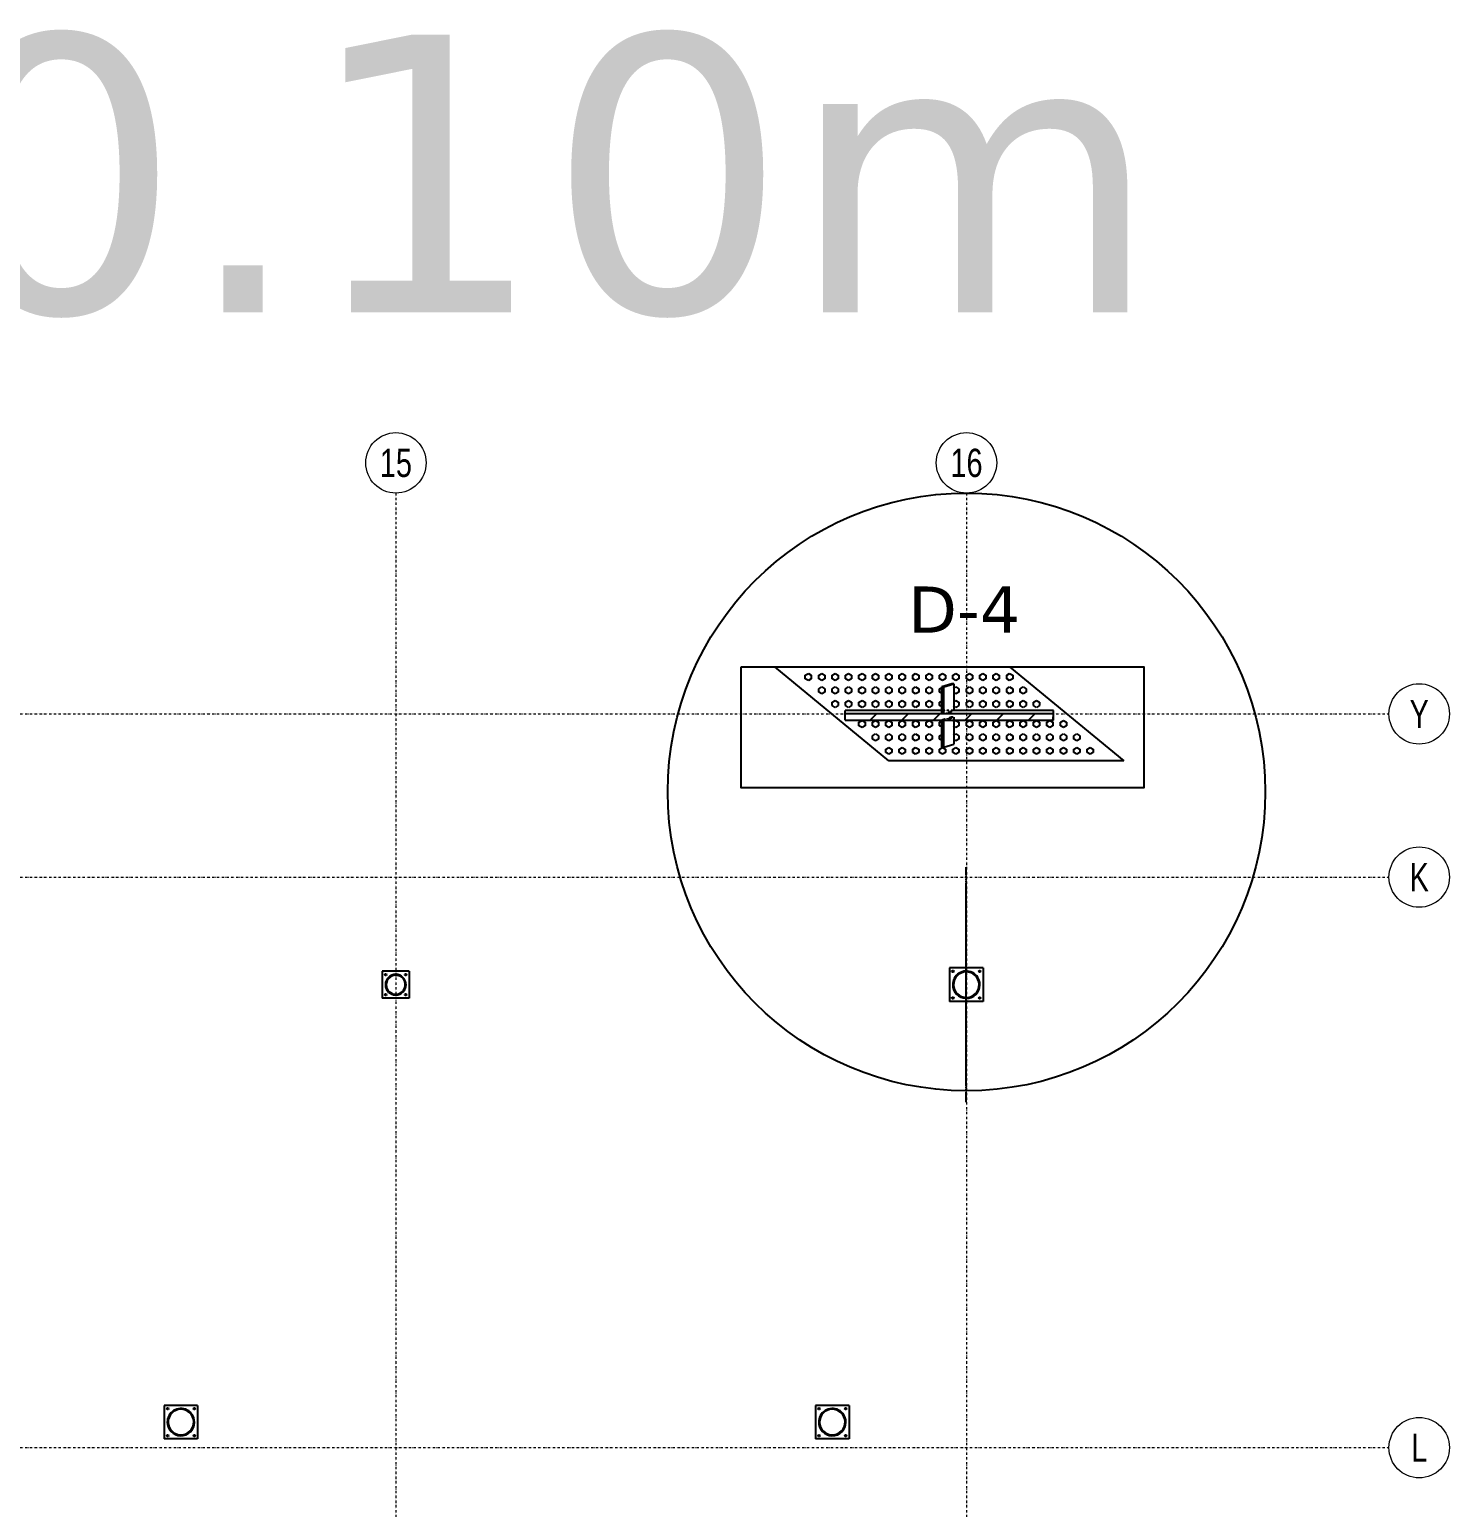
# Model space of a CAD drawing. Header units: millimetres. Extents: x 1541 to 289025, y -12015 to 47026.
# Drawn here: x 136702 to 138235, y -10374 to -8778 of the extents above; entities that cross this region are included whole.
import ezdxf
from ezdxf.enums import TextEntityAlignment as Align

# ---------------------------------------------------------------- set-up
doc = ezdxf.new("R2010")
doc.units = ezdxf.units.MM
doc.header["$LTSCALE"] = 0.1
for name, pattern in [('DASHDOTX2', [50.8, 25.4, -12.7, 0, -12.7]), ('DXK_LINE_DOT2', [3.9198, 1.9599, -1.9599]), ('DXK_LINE_DOT3', [5.9187, 2.979, -0.9799, 0.9799, -0.9799]), ('Grid Line', [3.33375, 1.905, -0.47625, 0.47625, -0.47625])]:
    doc.linetypes.add(name, pattern=pattern)
doc.layers.get('0').update_dxf_attribs({"color": 255})
doc.layers.add('E_EJES', color=8, linetype='Continuous', lineweight=9)
doc.layers.add('E_EJES-1', color=8, linetype='Grid Line', lineweight=9)
doc.layers.add('ROTÚLOS', color=6, linetype='Continuous')
doc.layers.add('TEXTO GENRAL', color=3, linetype='Continuous')
doc.styles.add('Swis721 LtCn BT_1', font='swisscl.ttf', dxfattribs={"height": 0.42})
doc.styles.add('TEXTO GENERAL', font='verdana.ttf', dxfattribs={"height": 0.9})

# ---------------------------------------------------------------- blocks, each defined once
blk = doc.blocks.new('Grid - CNI_NOMBRE EJES-372759-_26_00m_LOC COLUMNAS Y MUROS PISO 7')
at = {"layer": 'E_EJES'}
blk.add_circle((0, 0), 0.003, dxfattribs=at)

msp = doc.modelspace()

# ---------------------------------------------------------------- hatches: boundary and pattern name
at = {"linetype": 'Continuous'}
h = msp.add_hatch(dxfattribs=at)
h.set_pattern_fill('', scale=7.611392, style=0, pattern_type=0)
h.set_pattern_definition([(45, (137582.435, -9516.221), (-17.088, 17.088), [])])
h.paths.add_polyline_path([(137807.2, -9516.2), (137582.4, -9516.2), (137582.4, -9523.5), (137806.7, -9523.5), (137807.2, -9518.3)])
h = msp.add_hatch(color=96, dxfattribs=at)
h.paths.add_polyline_path([(137108, -9809.1), (137107.8, -9806.9), (137107.2, -9804.8), (137106.2, -9802.9), (137104.8, -9801.3), (137103.1, -9799.9), (137101.2, -9798.9), (137099.1, -9798.2), (137097, -9798), (137094.8, -9798.2), (137092.8, -9798.9), (137090.8, -9799.9), (137089.2, -9801.3), (137087.8, -9802.9), (137086.8, -9804.8), (137086.1, -9806.9), (137085.9, -9809.1), (137086.1, -9811.2), (137086.8, -9813.3), (137087.8, -9815.2), (137089.2, -9816.9), (137090.8, -9818.3), (137092.8, -9819.3), (137094.8, -9819.9), (137097, -9820.1), (137099.1, -9819.9), (137101.2, -9819.3), (137103.1, -9818.3), (137104.8, -9816.9), (137106.2, -9815.2), (137107.2, -9813.3), (137107.8, -9811.2)])
h.paths.add_polyline_path([(137106.5, -9813), (137105.6, -9814.8), (137104.3, -9816.4), (137102.7, -9817.7), (137100.9, -9818.6), (137099, -9819.2), (137097, -9819.4), (137095, -9819.2), (137093, -9818.6), (137091.3, -9817.7), (137089.7, -9816.4), (137088.4, -9814.8), (137087.4, -9813), (137086.9, -9811.1), (137086.7, -9809.1), (137086.9, -9807.1), (137087.4, -9805.1), (137088.4, -9803.3), (137089.7, -9801.8), (137091.3, -9800.5), (137093, -9799.5), (137095, -9798.9), (137097, -9798.7), (137099, -9798.9), (137100.9, -9799.5), (137102.7, -9800.5), (137104.3, -9801.8), (137105.6, -9803.3), (137106.5, -9805.1), (137107.1, -9807.1), (137107.3, -9809.1), (137107.1, -9811.1)])
h = msp.add_hatch(color=96, dxfattribs=at)
h.paths.add_polyline_path([(137727.9, -9809.1), (137727.6, -9806.5), (137727, -9804), (137725.9, -9801.7), (137724.4, -9799.6), (137722.6, -9797.8), (137720.5, -9796.3), (137718.2, -9795.2), (137715.7, -9794.6), (137713.2, -9794.3), (137710.6, -9794.6), (137708.1, -9795.2), (137705.8, -9796.3), (137703.7, -9797.8), (137701.9, -9799.6), (137700.4, -9801.7), (137699.3, -9804), (137698.7, -9806.5), (137698.4, -9809.1), (137698.7, -9811.6), (137699.3, -9814.1), (137700.4, -9816.4), (137701.9, -9818.5), (137703.7, -9820.3), (137705.8, -9821.8), (137708.1, -9822.9), (137710.6, -9823.5), (137713.2, -9823.8), (137715.7, -9823.5), (137718.2, -9822.9), (137720.5, -9821.8), (137722.6, -9820.3), (137724.4, -9818.5), (137725.9, -9816.4), (137727, -9814.1), (137727.6, -9811.6)])
h.paths.add_polyline_path([(137726.2, -9813.8), (137725.1, -9816), (137723.8, -9818), (137722.1, -9819.7), (137720.1, -9821), (137717.9, -9822.1), (137715.6, -9822.7), (137713.2, -9822.9), (137710.7, -9822.7), (137708.4, -9822.1), (137706.2, -9821), (137704.3, -9819.7), (137702.5, -9818), (137701.2, -9816), (137700.1, -9813.8), (137699.5, -9811.5), (137699.3, -9809.1), (137699.5, -9806.7), (137700.1, -9804.3), (137701.2, -9802.1), (137702.5, -9800.2), (137704.3, -9798.5), (137706.2, -9797.1), (137708.4, -9796), (137710.7, -9795.4), (137713.2, -9795.2), (137715.6, -9795.4), (137717.9, -9796), (137720.1, -9797.1), (137722.1, -9798.5), (137723.8, -9800.2), (137725.1, -9802.1), (137726.2, -9804.3), (137726.8, -9806.7), (137727, -9809.1), (137726.8, -9811.5)])
h = msp.add_hatch(dxfattribs=at)
h.set_pattern_fill('', scale=7.611392, style=0, pattern_type=0)
h.set_pattern_definition([(45, (136879.513, -10278.892), (-17.088, 17.088), [])])
h.paths.add_polyline_path([(136879.7, -10281.4), (136879.5, -10278.9), (136878.8, -10276.4), (136877.8, -10274.1), (136876.3, -10272), (136874.5, -10270.2), (136872.4, -10268.7), (136870.1, -10267.6), (136867.6, -10267), (136865, -10266.7), (136862.5, -10267), (136860, -10267.6), (136857.7, -10268.7), (136855.6, -10270.2), (136853.7, -10272), (136852.3, -10274.1), (136851.2, -10276.4), (136850.5, -10278.9), (136850.3, -10281.4), (136850.5, -10284), (136851.2, -10286.5), (136852.3, -10288.8), (136853.7, -10290.9), (136855.6, -10292.7), (136857.7, -10294.2), (136860, -10295.3), (136862.5, -10295.9), (136865, -10296.2), (136867.6, -10295.9), (136870.1, -10295.3), (136872.4, -10294.2), (136874.5, -10292.7), (136876.3, -10290.9), (136877.8, -10288.8), (136878.8, -10286.5), (136879.5, -10284)])
h.paths.add_polyline_path([(136878, -10286.2), (136877, -10288.4), (136875.6, -10290.3), (136873.9, -10292.1), (136871.9, -10293.4), (136869.8, -10294.5), (136867.4, -10295.1), (136865, -10295.3), (136862.6, -10295.1), (136860.3, -10294.5), (136858.1, -10293.4), (136856.1, -10292.1), (136854.4, -10290.3), (136853, -10288.4), (136852, -10286.2), (136851.4, -10283.9), (136851.2, -10281.4), (136851.4, -10279), (136852, -10276.7), (136853, -10274.5), (136854.4, -10272.5), (136856.1, -10270.8), (136858.1, -10269.5), (136860.3, -10268.4), (136862.6, -10267.8), (136865, -10267.6), (136867.4, -10267.8), (136869.8, -10268.4), (136871.9, -10269.5), (136873.9, -10270.8), (136875.6, -10272.5), (136877, -10274.5), (136878, -10276.7), (136878.7, -10279), (136878.9, -10281.4), (136878.7, -10283.9)])
h = msp.add_hatch(dxfattribs=at)
h.set_pattern_fill('', scale=7.611392, style=0, pattern_type=0)
h.set_pattern_definition([(45, (137582.954, -10278.892), (-17.088, 17.088), [])])
h.paths.add_polyline_path([(137583.2, -10281.4), (137583, -10278.9), (137582.3, -10276.4), (137581.2, -10274.1), (137579.7, -10272), (137577.9, -10270.2), (137575.8, -10268.7), (137573.5, -10267.6), (137571, -10267), (137568.5, -10266.7), (137565.9, -10267), (137563.4, -10267.6), (137561.1, -10268.7), (137559, -10270.2), (137557.2, -10272), (137555.7, -10274.1), (137554.6, -10276.4), (137554, -10278.9), (137553.7, -10281.4), (137554, -10284), (137554.6, -10286.5), (137555.7, -10288.8), (137557.2, -10290.9), (137559, -10292.7), (137561.1, -10294.2), (137563.4, -10295.3), (137565.9, -10295.9), (137568.5, -10296.2), (137571, -10295.9), (137573.5, -10295.3), (137575.8, -10294.2), (137577.9, -10292.7), (137579.7, -10290.9), (137581.2, -10288.8), (137582.3, -10286.5), (137583, -10284)])
h.paths.add_polyline_path([(137581.5, -10286.2), (137580.5, -10288.4), (137579.1, -10290.3), (137577.4, -10292.1), (137575.4, -10293.4), (137573.2, -10294.5), (137570.9, -10295.1), (137568.5, -10295.3), (137566.1, -10295.1), (137563.7, -10294.5), (137561.5, -10293.4), (137559.6, -10292.1), (137557.9, -10290.3), (137556.5, -10288.4), (137555.5, -10286.2), (137554.8, -10283.9), (137554.6, -10281.4), (137554.8, -10279), (137555.5, -10276.7), (137556.5, -10274.5), (137557.9, -10272.5), (137559.6, -10270.8), (137561.5, -10269.5), (137563.7, -10268.4), (137566.1, -10267.8), (137568.5, -10267.6), (137570.9, -10267.8), (137573.2, -10268.4), (137575.4, -10269.5), (137577.4, -10270.8), (137579.1, -10272.5), (137580.5, -10274.5), (137581.5, -10276.7), (137582.1, -10279), (137582.3, -10281.4), (137582.1, -10283.9)])

# ---------------------------------------------------------------- linework, layer by layer
at = {"color": 2, "linetype": 'Continuous'}
for p, q in [((137629.6, -9567.5), (137506.3, -9466)), ((137506.3, -9466), (137760, -9466)), ((137760, -9466), (137883.3, -9567.5)), ((137697.5, -9484.1), (137686.6, -9487.3)), ((137686.6, -9516.4), (137686.6, -9487.3)), ((137686.6, -9487.3), (137689.1, -9487.3)), ((137689.1, -9487.3), (137699.8, -9484.1)), ((137689.1, -9516.4), (137689.1, -9487.3)), ((137699.8, -9484.1), (137697.5, -9484.1)), ((137699.8, -9484.1), (137699.8, -9513.1)), ((137582.4, -9516.2), (137582.4, -9513.1)), ((137686.6, -9513.1), (137582.4, -9513.1)), ((137582.4, -9523.5), (137582.4, -9516.2)), ((137582.4, -9516.2), (137807.2, -9516.2)), ((137582.4, -9523.5), (137806.7, -9523.5)), ((137686.6, -9516.4), (137689.1, -9516.4)), ((137686.6, -9523.5), (137689.1, -9523.4)), ((137686.6, -9552.6), (137686.6, -9523.5)), ((137689.1, -9552.5), (137689.1, -9523.4)), ((137807.2, -9513.1), (137699.8, -9513.1)), ((137699.8, -9523.5), (137699.8, -9549.3)), ((137806.7, -9523.5), (137807.2, -9518.3)), ((137806.7, -9523.5), (137807.2, -9523.5)), ((137807.2, -9516.2), (137807.2, -9513.1)), ((137807.2, -9518.3), (137807.2, -9516.2)), ((137807.2, -9523.5), (137807.2, -9518.3)), ((137686.6, -9552.6), (137689.1, -9552.5)), ((137689.1, -9552.5), (137699.8, -9549.3)), ((137883.3, -9567.5), (137629.6, -9567.5)), ((137111.5, -9794.6), (137082.5, -9794.6)), ((137082.5, -9794.6), (137082.5, -9823.6)), ((137111.5, -9794.6), (137111.5, -9823.6)), ((137731.3, -9790.9), (137695, -9790.9)), ((137695, -9790.9), (137695, -9827.2)), ((137731.3, -9790.9), (137731.3, -9827.2)), ((137111.5, -9823.6), (137082.5, -9823.6)), ((137731.3, -9827.2), (137695, -9827.2)), ((136883.1, -10263.3), (136846.9, -10263.3)), ((136846.9, -10263.3), (136846.9, -10299.6)), ((136883.1, -10263.3), (136883.1, -10299.6)), ((137586.6, -10263.3), (137550.3, -10263.3)), ((137550.3, -10263.3), (137550.3, -10299.6)), ((137586.6, -10263.3), (137586.6, -10299.6)), ((136883.1, -10299.6), (136846.9, -10299.6)), ((137586.6, -10299.6), (137550.3, -10299.6))]:
    msp.add_line(p, q, dxfattribs=at)
at = {"color": 7, "linetype": 'DXK_LINE_DOT2'}
for p, q in [((137506.3, -9466), (137760, -9466)), ((137699.8, -9513.1), (137686.6, -9513.1)), ((137697.5, -9520.2), (137686.6, -9523.5)), ((137689.1, -9516.4), (137699.8, -9513.2)), ((137689.1, -9523.4), (137699.8, -9520.2)), ((137699.8, -9520.2), (137697.5, -9520.2)), ((137699.8, -9513.1), (137699.8, -9513.2)), ((137699.8, -9520.2), (137699.8, -9523.5))]:
    msp.add_line(p, q, dxfattribs=at)
at = {"color": 7, "linetype": 'Continuous'}
for p, q in [((137539.3, -9475), (137542.6, -9473.1)), ((137539.3, -9478.7), (137539.3, -9475)), ((137542.6, -9480.6), (137539.3, -9478.7)), ((137542.6, -9473.1), (137545.8, -9475)), ((137545.8, -9478.7), (137542.6, -9480.6)), ((137545.8, -9475), (137545.8, -9478.7)), ((137553.8, -9475), (137557.1, -9473.1)), ((137553.8, -9478.7), (137553.8, -9475)), ((137557.1, -9480.6), (137553.8, -9478.7)), ((137557.1, -9473.1), (137560.3, -9475)), ((137560.3, -9478.7), (137557.1, -9480.6)), ((137560.3, -9475), (137560.3, -9478.7)), ((137568.3, -9475), (137571.6, -9473.1)), ((137568.3, -9478.7), (137568.3, -9475)), ((137571.6, -9480.6), (137568.3, -9478.7)), ((137571.6, -9473.1), (137574.8, -9475)), ((137574.8, -9478.7), (137571.6, -9480.6)), ((137574.8, -9475), (137574.8, -9478.7)), ((137582.8, -9475), (137586.1, -9473.1)), ((137582.8, -9478.7), (137582.8, -9475)), ((137586.1, -9480.6), (137582.8, -9478.7)), ((137586.1, -9473.1), (137589.3, -9475)), ((137589.3, -9478.7), (137586.1, -9480.6)), ((137589.3, -9475), (137589.3, -9478.7)), ((137597.3, -9475), (137600.6, -9473.1)), ((137597.3, -9478.7), (137597.3, -9475)), ((137600.6, -9480.6), (137597.3, -9478.7)), ((137600.6, -9473.1), (137603.8, -9475)), ((137603.8, -9478.7), (137600.6, -9480.6)), ((137603.8, -9475), (137603.8, -9478.7)), ((137611.8, -9475), (137615.1, -9473.1)), ((137611.8, -9478.7), (137611.8, -9475)), ((137615.1, -9480.6), (137611.8, -9478.7)), ((137615.1, -9473.1), (137618.3, -9475)), ((137618.3, -9478.7), (137615.1, -9480.6)), ((137618.3, -9475), (137618.3, -9478.7)), ((137626.3, -9475), (137629.6, -9473.1)), ((137626.3, -9478.7), (137626.3, -9475)), ((137629.6, -9480.6), (137626.3, -9478.7)), ((137629.6, -9473.1), (137632.8, -9475)), ((137632.8, -9478.7), (137629.6, -9480.6)), ((137632.8, -9475), (137632.8, -9478.7)), ((137640.8, -9475), (137644.1, -9473.1)), ((137640.8, -9478.7), (137640.8, -9475)), ((137644.1, -9480.6), (137640.8, -9478.7)), ((137644.1, -9473.1), (137647.3, -9475)), ((137647.3, -9478.7), (137644.1, -9480.6)), ((137647.3, -9475), (137647.3, -9478.7)), ((137655.3, -9475), (137658.5, -9473.1)), ((137655.3, -9478.7), (137655.3, -9475)), ((137658.5, -9480.6), (137655.3, -9478.7)), ((137658.5, -9473.1), (137661.8, -9475)), ((137661.8, -9478.7), (137658.5, -9480.6)), ((137661.8, -9475), (137661.8, -9478.7)), ((137669.8, -9475), (137673, -9473.1)), ((137669.8, -9478.7), (137669.8, -9475)), ((137673, -9480.6), (137669.8, -9478.7)), ((137673, -9473.1), (137676.3, -9475)), ((137676.3, -9478.7), (137673, -9480.6)), ((137676.3, -9475), (137676.3, -9478.7)), ((137684.3, -9475), (137687.5, -9473.1)), ((137684.3, -9478.7), (137684.3, -9475)), ((137687.5, -9480.6), (137684.3, -9478.7)), ((137687.5, -9473.1), (137690.8, -9475)), ((137690.8, -9478.7), (137687.5, -9480.6)), ((137690.8, -9475), (137690.8, -9478.7)), ((137698.8, -9475), (137702, -9473.1)), ((137698.8, -9478.7), (137698.8, -9475)), ((137702, -9480.6), (137698.8, -9478.7)), ((137702, -9473.1), (137705.3, -9475)), ((137705.3, -9478.7), (137702, -9480.6)), ((137705.3, -9475), (137705.3, -9478.7)), ((137713.3, -9475), (137716.5, -9473.1)), ((137713.3, -9478.7), (137713.3, -9475)), ((137716.5, -9480.6), (137713.3, -9478.7)), ((137716.5, -9473.1), (137719.8, -9475)), ((137719.8, -9478.7), (137716.5, -9480.6)), ((137719.8, -9475), (137719.8, -9478.7)), ((137727.8, -9475), (137731, -9473.1)), ((137727.8, -9478.7), (137727.8, -9475)), ((137731, -9480.6), (137727.8, -9478.7)), ((137731, -9473.1), (137734.3, -9475)), ((137734.3, -9478.7), (137731, -9480.6)), ((137734.3, -9475), (137734.3, -9478.7)), ((137742.3, -9475), (137745.5, -9473.1)), ((137742.3, -9478.7), (137742.3, -9475)), ((137745.5, -9480.6), (137742.3, -9478.7)), ((137745.5, -9473.1), (137748.8, -9475)), ((137748.8, -9478.7), (137745.5, -9480.6)), ((137748.8, -9475), (137748.8, -9478.7)), ((137756.8, -9475), (137760, -9473.1)), ((137756.8, -9478.7), (137756.8, -9475)), ((137760, -9480.6), (137756.8, -9478.7)), ((137760, -9473.1), (137763.3, -9475)), ((137763.3, -9478.7), (137760, -9480.6)), ((137763.3, -9475), (137763.3, -9478.7)), ((137553.8, -9489.5), (137557.1, -9487.6)), ((137553.8, -9493.2), (137553.8, -9489.5)), ((137557.1, -9495.1), (137553.8, -9493.2)), ((137557.1, -9487.6), (137560.3, -9489.5)), ((137560.3, -9493.2), (137557.1, -9495.1)), ((137560.3, -9489.5), (137560.3, -9493.2)), ((137568.3, -9489.5), (137571.6, -9487.6)), ((137568.3, -9493.2), (137568.3, -9489.5)), ((137571.6, -9495.1), (137568.3, -9493.2)), ((137571.6, -9487.6), (137574.8, -9489.5)), ((137574.8, -9493.2), (137571.6, -9495.1)), ((137574.8, -9489.5), (137574.8, -9493.2)), ((137582.8, -9489.5), (137586.1, -9487.6)), ((137582.8, -9493.2), (137582.8, -9489.5)), ((137586.1, -9495.1), (137582.8, -9493.2)), ((137586.1, -9487.6), (137589.3, -9489.5)), ((137589.3, -9493.2), (137586.1, -9495.1)), ((137589.3, -9489.5), (137589.3, -9493.2)), ((137597.3, -9489.5), (137600.6, -9487.6)), ((137597.3, -9493.2), (137597.3, -9489.5)), ((137600.6, -9495.1), (137597.3, -9493.2)), ((137600.6, -9487.6), (137603.8, -9489.5)), ((137603.8, -9493.2), (137600.6, -9495.1)), ((137603.8, -9489.5), (137603.8, -9493.2)), ((137611.8, -9489.5), (137615.1, -9487.6)), ((137611.8, -9493.2), (137611.8, -9489.5)), ((137615.1, -9495.1), (137611.8, -9493.2)), ((137615.1, -9487.6), (137618.3, -9489.5)), ((137618.3, -9493.2), (137615.1, -9495.1)), ((137618.3, -9489.5), (137618.3, -9493.2)), ((137626.3, -9489.5), (137629.6, -9487.6)), ((137626.3, -9493.2), (137626.3, -9489.5)), ((137629.6, -9495.1), (137626.3, -9493.2)), ((137629.6, -9487.6), (137632.8, -9489.5)), ((137632.8, -9493.2), (137629.6, -9495.1)), ((137632.8, -9489.5), (137632.8, -9493.2)), ((137640.8, -9489.5), (137644.1, -9487.6)), ((137640.8, -9493.2), (137640.8, -9489.5)), ((137644.1, -9495.1), (137640.8, -9493.2)), ((137644.1, -9487.6), (137647.3, -9489.5)), ((137647.3, -9493.2), (137644.1, -9495.1)), ((137647.3, -9489.5), (137647.3, -9493.2)), ((137655.3, -9489.5), (137658.5, -9487.6)), ((137655.3, -9493.2), (137655.3, -9489.5)), ((137658.5, -9495.1), (137655.3, -9493.2)), ((137658.5, -9487.6), (137661.8, -9489.5)), ((137661.8, -9493.2), (137658.5, -9495.1)), ((137661.8, -9489.5), (137661.8, -9493.2)), ((137669.8, -9489.5), (137673, -9487.6)), ((137669.8, -9493.2), (137669.8, -9489.5)), ((137673, -9495.1), (137669.8, -9493.2)), ((137673, -9487.6), (137676.3, -9489.5)), ((137676.3, -9493.2), (137673, -9495.1)), ((137676.3, -9489.5), (137676.3, -9493.2)), ((137684.3, -9489.5), (137686.6, -9488.1)), ((137684.3, -9493.2), (137684.3, -9489.5)), ((137686.6, -9494.6), (137684.3, -9493.2)), ((137699.2, -9489.2), (137702, -9487.6)), ((137702, -9495.1), (137699.2, -9493.5)), ((137702, -9487.6), (137705.3, -9489.5)), ((137705.3, -9493.2), (137702, -9495.1)), ((137705.3, -9489.5), (137705.3, -9493.2)), ((137713.3, -9489.5), (137716.5, -9487.6)), ((137713.3, -9493.2), (137713.3, -9489.5)), ((137716.5, -9495.1), (137713.3, -9493.2)), ((137716.5, -9487.6), (137719.8, -9489.5)), ((137719.8, -9493.2), (137716.5, -9495.1)), ((137719.8, -9489.5), (137719.8, -9493.2)), ((137727.8, -9489.5), (137731, -9487.6)), ((137727.8, -9493.2), (137727.8, -9489.5)), ((137731, -9495.1), (137727.8, -9493.2)), ((137731, -9487.6), (137734.3, -9489.5)), ((137734.3, -9493.2), (137731, -9495.1)), ((137734.3, -9489.5), (137734.3, -9493.2)), ((137742.3, -9489.5), (137745.5, -9487.6)), ((137742.3, -9493.2), (137742.3, -9489.5)), ((137745.5, -9495.1), (137742.3, -9493.2)), ((137745.5, -9487.6), (137748.8, -9489.5)), ((137748.8, -9493.2), (137745.5, -9495.1)), ((137748.8, -9489.5), (137748.8, -9493.2)), ((137756.8, -9489.5), (137760, -9487.6)), ((137756.8, -9493.2), (137756.8, -9489.5)), ((137760, -9495.1), (137756.8, -9493.2)), ((137760, -9487.6), (137763.3, -9489.5)), ((137763.3, -9493.2), (137760, -9495.1)), ((137763.3, -9489.5), (137763.3, -9493.2)), ((137771.3, -9489.5), (137774.5, -9487.6)), ((137771.3, -9493.2), (137771.3, -9489.5)), ((137774.5, -9495.1), (137771.3, -9493.2)), ((137774.5, -9487.6), (137777.8, -9489.5)), ((137777.8, -9493.2), (137774.5, -9495.1)), ((137777.8, -9489.5), (137777.8, -9493.2)), ((137568.3, -9504), (137571.6, -9502.1)), ((137568.3, -9507.7), (137568.3, -9504)), ((137571.6, -9509.6), (137568.3, -9507.7)), ((137571.6, -9502.1), (137574.8, -9504)), ((137574.8, -9507.7), (137571.6, -9509.6)), ((137574.8, -9504), (137574.8, -9507.7)), ((137582.8, -9504), (137586.1, -9502.1)), ((137582.8, -9507.7), (137582.8, -9504)), ((137586.1, -9509.6), (137582.8, -9507.7)), ((137586.1, -9502.1), (137589.3, -9504)), ((137589.3, -9507.7), (137586.1, -9509.6)), ((137589.3, -9504), (137589.3, -9507.7)), ((137597.3, -9504), (137600.6, -9502.1)), ((137597.3, -9507.7), (137597.3, -9504)), ((137600.6, -9509.6), (137597.3, -9507.7)), ((137600.6, -9502.1), (137603.8, -9504)), ((137603.8, -9507.7), (137600.6, -9509.6)), ((137603.8, -9504), (137603.8, -9507.7)), ((137611.8, -9504), (137615.1, -9502.1)), ((137611.8, -9507.7), (137611.8, -9504)), ((137615.1, -9509.6), (137611.8, -9507.7)), ((137615.1, -9502.1), (137618.3, -9504)), ((137618.3, -9507.7), (137615.1, -9509.6)), ((137618.3, -9504), (137618.3, -9507.7)), ((137626.3, -9504), (137629.6, -9502.1)), ((137626.3, -9507.7), (137626.3, -9504)), ((137629.6, -9509.6), (137626.3, -9507.7)), ((137629.6, -9502.1), (137632.8, -9504)), ((137632.8, -9507.7), (137629.6, -9509.6)), ((137632.8, -9504), (137632.8, -9507.7)), ((137640.8, -9504), (137644.1, -9502.1)), ((137640.8, -9507.7), (137640.8, -9504)), ((137644.1, -9509.6), (137640.8, -9507.7)), ((137644.1, -9502.1), (137647.3, -9504)), ((137647.3, -9507.7), (137644.1, -9509.6)), ((137647.3, -9504), (137647.3, -9507.7)), ((137655.3, -9504), (137658.5, -9502.1)), ((137655.3, -9507.7), (137655.3, -9504)), ((137658.5, -9509.6), (137655.3, -9507.7)), ((137658.5, -9502.1), (137661.8, -9504)), ((137661.8, -9507.7), (137658.5, -9509.6)), ((137661.8, -9504), (137661.8, -9507.7)), ((137669.8, -9504), (137673, -9502.1)), ((137669.8, -9507.7), (137669.8, -9504)), ((137673, -9509.6), (137669.8, -9507.7)), ((137673, -9502.1), (137676.3, -9504)), ((137676.3, -9507.7), (137673, -9509.6)), ((137676.3, -9504), (137676.3, -9507.7)), ((137684.3, -9504), (137686.6, -9502.6)), ((137684.3, -9507.7), (137684.3, -9504)), ((137686.6, -9509.1), (137684.3, -9507.7)), ((137699.2, -9503.7), (137702, -9502.1)), ((137702, -9509.6), (137699.2, -9508)), ((137702, -9502.1), (137705.3, -9504)), ((137705.3, -9507.7), (137702, -9509.6)), ((137705.3, -9504), (137705.3, -9507.7)), ((137713.3, -9504), (137716.5, -9502.1)), ((137713.3, -9507.7), (137713.3, -9504)), ((137716.5, -9509.6), (137713.3, -9507.7)), ((137716.5, -9502.1), (137719.8, -9504)), ((137719.8, -9507.7), (137716.5, -9509.6)), ((137719.8, -9504), (137719.8, -9507.7)), ((137727.8, -9504), (137731, -9502.1)), ((137727.8, -9507.7), (137727.8, -9504)), ((137731, -9509.6), (137727.8, -9507.7)), ((137731, -9502.1), (137734.3, -9504)), ((137734.3, -9507.7), (137731, -9509.6)), ((137734.3, -9504), (137734.3, -9507.7)), ((137742.3, -9504), (137745.5, -9502.1)), ((137742.3, -9507.7), (137742.3, -9504)), ((137745.5, -9509.6), (137742.3, -9507.7)), ((137745.5, -9502.1), (137748.8, -9504)), ((137748.8, -9507.7), (137745.5, -9509.6)), ((137748.8, -9504), (137748.8, -9507.7)), ((137756.8, -9504), (137760, -9502.1)), ((137756.8, -9507.7), (137756.8, -9504)), ((137760, -9509.6), (137756.8, -9507.7)), ((137760, -9502.1), (137763.3, -9504)), ((137763.3, -9507.7), (137760, -9509.6)), ((137763.3, -9504), (137763.3, -9507.7)), ((137771.3, -9504), (137774.5, -9502.1)), ((137771.3, -9507.7), (137771.3, -9504)), ((137774.5, -9509.6), (137771.3, -9507.7)), ((137774.5, -9502.1), (137777.8, -9504)), ((137777.8, -9507.7), (137774.5, -9509.6)), ((137777.8, -9504), (137777.8, -9507.7)), ((137785.8, -9504), (137789, -9502.1)), ((137785.8, -9507.7), (137785.8, -9504)), ((137789, -9509.6), (137785.8, -9507.7)), ((137789, -9502.1), (137792.3, -9504)), ((137792.3, -9507.7), (137789, -9509.6)), ((137792.3, -9504), (137792.3, -9507.7)), ((137597.3, -9525.7), (137600.6, -9523.8)), ((137597.3, -9529.5), (137597.3, -9525.7)), ((137600.6, -9523.8), (137603.8, -9525.7)), ((137603.8, -9525.7), (137603.8, -9529.5)), ((137611.8, -9525.7), (137615.1, -9523.8)), ((137611.8, -9529.5), (137611.8, -9525.7)), ((137615.1, -9523.8), (137618.3, -9525.7)), ((137618.3, -9525.7), (137618.3, -9529.5)), ((137626.3, -9525.7), (137629.6, -9523.8)), ((137626.3, -9529.5), (137626.3, -9525.7)), ((137629.6, -9523.8), (137632.8, -9525.7)), ((137632.8, -9525.7), (137632.8, -9529.5)), ((137640.8, -9525.7), (137644.1, -9523.8)), ((137640.8, -9529.5), (137640.8, -9525.7)), ((137644.1, -9523.8), (137647.3, -9525.7)), ((137647.3, -9525.7), (137647.3, -9529.5)), ((137655.3, -9525.7), (137658.5, -9523.8)), ((137655.3, -9529.5), (137655.3, -9525.7)), ((137658.5, -9523.8), (137661.8, -9525.7)), ((137661.8, -9525.7), (137661.8, -9529.5)), ((137669.8, -9525.7), (137673, -9523.8)), ((137669.8, -9529.5), (137669.8, -9525.7)), ((137673, -9523.8), (137676.3, -9525.7)), ((137676.3, -9525.7), (137676.3, -9529.5)), ((137684.3, -9525.7), (137686.6, -9524.3)), ((137684.3, -9529.5), (137684.3, -9525.7)), ((137699.2, -9525.5), (137702, -9523.8)), ((137702, -9523.8), (137705.3, -9525.7)), ((137705.3, -9525.7), (137705.3, -9529.5)), ((137713.3, -9525.7), (137716.5, -9523.8)), ((137713.3, -9529.5), (137713.3, -9525.7)), ((137716.5, -9523.8), (137719.8, -9525.7)), ((137719.8, -9525.7), (137719.8, -9529.5)), ((137727.8, -9525.7), (137731, -9523.8)), ((137727.8, -9529.5), (137727.8, -9525.7)), ((137731, -9523.8), (137734.3, -9525.7)), ((137734.3, -9525.7), (137734.3, -9529.5)), ((137742.3, -9525.7), (137745.5, -9523.8)), ((137742.3, -9529.5), (137742.3, -9525.7)), ((137745.5, -9523.8), (137748.8, -9525.7)), ((137748.8, -9525.7), (137748.8, -9529.5)), ((137756.8, -9525.7), (137760, -9523.8)), ((137756.8, -9529.5), (137756.8, -9525.7)), ((137760, -9523.8), (137763.3, -9525.7)), ((137763.3, -9525.7), (137763.3, -9529.5)), ((137771.3, -9525.7), (137774.5, -9523.8)), ((137771.3, -9529.5), (137771.3, -9525.7)), ((137774.5, -9523.8), (137777.8, -9525.7)), ((137777.8, -9525.7), (137777.8, -9529.5)), ((137785.8, -9525.7), (137789, -9523.8)), ((137785.8, -9529.5), (137785.8, -9525.7)), ((137789, -9523.8), (137792.3, -9525.7)), ((137792.3, -9525.7), (137792.3, -9529.5)), ((137800.3, -9525.7), (137803.5, -9523.8)), ((137800.3, -9529.5), (137800.3, -9525.7)), ((137803.5, -9523.8), (137806.8, -9525.7)), ((137806.8, -9525.7), (137806.8, -9529.5)), ((137814.8, -9525.7), (137818, -9523.8)), ((137814.8, -9529.5), (137814.8, -9525.7)), ((137818, -9523.8), (137821.3, -9525.7)), ((137821.3, -9525.7), (137821.3, -9529.5)), ((137600.6, -9531.4), (137597.3, -9529.5)), ((137603.8, -9529.5), (137600.6, -9531.4)), ((137615.1, -9531.4), (137611.8, -9529.5)), ((137611.8, -9540.2), (137615.1, -9538.3)), ((137611.8, -9544), (137611.8, -9540.2)), ((137618.3, -9529.5), (137615.1, -9531.4)), ((137615.1, -9538.3), (137618.3, -9540.2)), ((137618.3, -9540.2), (137618.3, -9544)), ((137629.6, -9531.4), (137626.3, -9529.5)), ((137626.3, -9540.2), (137629.6, -9538.3)), ((137626.3, -9544), (137626.3, -9540.2)), ((137632.8, -9529.5), (137629.6, -9531.4)), ((137629.6, -9538.3), (137632.8, -9540.2)), ((137632.8, -9540.2), (137632.8, -9544)), ((137644.1, -9531.4), (137640.8, -9529.5)), ((137640.8, -9540.2), (137644.1, -9538.3)), ((137640.8, -9544), (137640.8, -9540.2)), ((137647.3, -9529.5), (137644.1, -9531.4)), ((137644.1, -9538.3), (137647.3, -9540.2)), ((137647.3, -9540.2), (137647.3, -9544)), ((137658.5, -9531.4), (137655.3, -9529.5)), ((137655.3, -9540.2), (137658.5, -9538.3)), ((137655.3, -9544), (137655.3, -9540.2)), ((137661.8, -9529.5), (137658.5, -9531.4)), ((137658.5, -9538.3), (137661.8, -9540.2)), ((137661.8, -9540.2), (137661.8, -9544)), ((137673, -9531.4), (137669.8, -9529.5)), ((137669.8, -9540.2), (137673, -9538.3)), ((137669.8, -9544), (137669.8, -9540.2)), ((137676.3, -9529.5), (137673, -9531.4)), ((137673, -9538.3), (137676.3, -9540.2)), ((137676.3, -9540.2), (137676.3, -9544)), ((137686.6, -9530.8), (137684.3, -9529.5)), ((137684.3, -9540.2), (137686.6, -9538.8)), ((137684.3, -9544), (137684.3, -9540.2)), ((137702, -9531.4), (137699.2, -9529.7)), ((137699.2, -9540), (137702, -9538.3)), ((137705.3, -9529.5), (137702, -9531.4)), ((137702, -9538.3), (137705.3, -9540.2)), ((137705.3, -9540.2), (137705.3, -9544)), ((137716.5, -9531.4), (137713.3, -9529.5)), ((137713.3, -9540.2), (137716.5, -9538.3)), ((137713.3, -9544), (137713.3, -9540.2)), ((137719.8, -9529.5), (137716.5, -9531.4)), ((137716.5, -9538.3), (137719.8, -9540.2)), ((137719.8, -9540.2), (137719.8, -9544)), ((137731, -9531.4), (137727.8, -9529.5)), ((137727.8, -9540.2), (137731, -9538.3)), ((137727.8, -9544), (137727.8, -9540.2)), ((137734.3, -9529.5), (137731, -9531.4)), ((137731, -9538.3), (137734.3, -9540.2)), ((137734.3, -9540.2), (137734.3, -9544)), ((137745.5, -9531.4), (137742.3, -9529.5)), ((137742.3, -9540.2), (137745.5, -9538.3)), ((137742.3, -9544), (137742.3, -9540.2)), ((137748.8, -9529.5), (137745.5, -9531.4)), ((137745.5, -9538.3), (137748.8, -9540.2)), ((137748.8, -9540.2), (137748.8, -9544)), ((137760, -9531.4), (137756.8, -9529.5)), ((137756.8, -9540.2), (137760, -9538.3)), ((137756.8, -9544), (137756.8, -9540.2)), ((137763.3, -9529.5), (137760, -9531.4)), ((137760, -9538.3), (137763.3, -9540.2)), ((137763.3, -9540.2), (137763.3, -9544)), ((137774.5, -9531.4), (137771.3, -9529.5)), ((137771.3, -9540.2), (137774.5, -9538.3)), ((137771.3, -9544), (137771.3, -9540.2)), ((137777.8, -9529.5), (137774.5, -9531.4)), ((137774.5, -9538.3), (137777.8, -9540.2)), ((137777.8, -9540.2), (137777.8, -9544)), ((137789, -9531.4), (137785.8, -9529.5)), ((137785.8, -9540.2), (137789, -9538.3)), ((137785.8, -9544), (137785.8, -9540.2)), ((137792.3, -9529.5), (137789, -9531.4)), ((137789, -9538.3), (137792.3, -9540.2)), ((137792.3, -9540.2), (137792.3, -9544)), ((137803.5, -9531.4), (137800.3, -9529.5)), ((137800.3, -9540.2), (137803.5, -9538.3)), ((137800.3, -9544), (137800.3, -9540.2)), ((137806.8, -9529.5), (137803.5, -9531.4)), ((137803.5, -9538.3), (137806.8, -9540.2)), ((137806.8, -9540.2), (137806.8, -9544)), ((137818, -9531.4), (137814.8, -9529.5)), ((137814.8, -9540.2), (137818, -9538.3)), ((137814.8, -9544), (137814.8, -9540.2)), ((137821.3, -9529.5), (137818, -9531.4)), ((137818, -9538.3), (137821.3, -9540.2)), ((137821.3, -9540.2), (137821.3, -9544)), ((137829.3, -9540.2), (137832.5, -9538.3)), ((137829.3, -9544), (137829.3, -9540.2)), ((137832.5, -9538.3), (137835.8, -9540.2)), ((137835.8, -9540.2), (137835.8, -9544)), ((137615.1, -9545.9), (137611.8, -9544)), ((137618.3, -9544), (137615.1, -9545.9)), ((137629.6, -9545.9), (137626.3, -9544)), ((137626.3, -9554.7), (137629.6, -9552.8)), ((137626.3, -9558.5), (137626.3, -9554.7)), ((137629.6, -9560.3), (137626.3, -9558.5)), ((137632.8, -9544), (137629.6, -9545.9)), ((137629.6, -9552.8), (137632.8, -9554.7)), ((137632.8, -9558.5), (137629.6, -9560.3)), ((137632.8, -9554.7), (137632.8, -9558.5)), ((137644.1, -9545.9), (137640.8, -9544)), ((137640.8, -9554.7), (137644.1, -9552.8)), ((137640.8, -9558.5), (137640.8, -9554.7)), ((137644.1, -9560.3), (137640.8, -9558.5)), ((137647.3, -9544), (137644.1, -9545.9)), ((137644.1, -9552.8), (137647.3, -9554.7)), ((137647.3, -9558.5), (137644.1, -9560.3)), ((137647.3, -9554.7), (137647.3, -9558.5)), ((137658.5, -9545.9), (137655.3, -9544)), ((137655.3, -9554.7), (137658.5, -9552.8)), ((137655.3, -9558.5), (137655.3, -9554.7)), ((137658.5, -9560.3), (137655.3, -9558.5)), ((137661.8, -9544), (137658.5, -9545.9)), ((137658.5, -9552.8), (137661.8, -9554.7)), ((137661.8, -9558.5), (137658.5, -9560.3)), ((137661.8, -9554.7), (137661.8, -9558.5)), ((137673, -9545.9), (137669.8, -9544)), ((137669.8, -9554.7), (137673, -9552.8)), ((137669.8, -9558.5), (137669.8, -9554.7)), ((137673, -9560.3), (137669.8, -9558.5)), ((137676.3, -9544), (137673, -9545.9)), ((137673, -9552.8), (137676.3, -9554.7)), ((137676.3, -9558.5), (137673, -9560.3)), ((137676.3, -9554.7), (137676.3, -9558.5)), ((137686.6, -9545.3), (137684.3, -9544)), ((137684.3, -9554.7), (137687.5, -9552.8)), ((137684.3, -9558.5), (137684.3, -9554.7)), ((137687.5, -9560.3), (137684.3, -9558.5)), ((137687.5, -9552.8), (137690.8, -9554.7)), ((137690.8, -9558.5), (137687.5, -9560.3)), ((137690.8, -9554.7), (137690.8, -9558.5)), ((137698.8, -9554.7), (137702, -9552.8)), ((137698.8, -9558.5), (137698.8, -9554.7)), ((137702, -9560.3), (137698.8, -9558.5)), ((137702, -9545.9), (137699.2, -9544.2)), ((137705.3, -9544), (137702, -9545.9)), ((137702, -9552.8), (137705.3, -9554.7)), ((137705.3, -9558.5), (137702, -9560.3)), ((137705.3, -9554.7), (137705.3, -9558.5)), ((137716.5, -9545.9), (137713.3, -9544)), ((137713.3, -9554.7), (137716.5, -9552.8)), ((137713.3, -9558.5), (137713.3, -9554.7)), ((137716.5, -9560.3), (137713.3, -9558.5)), ((137719.8, -9544), (137716.5, -9545.9)), ((137716.5, -9552.8), (137719.8, -9554.7)), ((137719.8, -9558.5), (137716.5, -9560.3)), ((137719.8, -9554.7), (137719.8, -9558.5)), ((137731, -9545.9), (137727.8, -9544)), ((137727.8, -9554.7), (137731, -9552.8)), ((137727.8, -9558.5), (137727.8, -9554.7)), ((137731, -9560.3), (137727.8, -9558.5)), ((137734.3, -9544), (137731, -9545.9)), ((137731, -9552.8), (137734.3, -9554.7)), ((137734.3, -9558.5), (137731, -9560.3)), ((137734.3, -9554.7), (137734.3, -9558.5)), ((137745.5, -9545.9), (137742.3, -9544)), ((137742.3, -9554.7), (137745.5, -9552.8)), ((137742.3, -9558.5), (137742.3, -9554.7)), ((137745.5, -9560.3), (137742.3, -9558.5)), ((137748.8, -9544), (137745.5, -9545.9)), ((137745.5, -9552.8), (137748.8, -9554.7)), ((137748.8, -9558.5), (137745.5, -9560.3)), ((137748.8, -9554.7), (137748.8, -9558.5)), ((137760, -9545.9), (137756.8, -9544)), ((137756.8, -9554.7), (137760, -9552.8)), ((137756.8, -9558.5), (137756.8, -9554.7)), ((137760, -9560.3), (137756.8, -9558.5)), ((137763.3, -9544), (137760, -9545.9)), ((137760, -9552.8), (137763.3, -9554.7)), ((137763.3, -9558.5), (137760, -9560.3)), ((137763.3, -9554.7), (137763.3, -9558.5)), ((137774.5, -9545.9), (137771.3, -9544)), ((137771.3, -9554.7), (137774.5, -9552.8)), ((137771.3, -9558.5), (137771.3, -9554.7)), ((137774.5, -9560.3), (137771.3, -9558.5)), ((137777.8, -9544), (137774.5, -9545.9)), ((137774.5, -9552.8), (137777.8, -9554.7)), ((137777.8, -9558.5), (137774.5, -9560.3)), ((137777.8, -9554.7), (137777.8, -9558.5)), ((137789, -9545.9), (137785.8, -9544)), ((137785.8, -9554.7), (137789, -9552.8)), ((137785.8, -9558.5), (137785.8, -9554.7)), ((137789, -9560.3), (137785.8, -9558.5)), ((137792.3, -9544), (137789, -9545.9)), ((137789, -9552.8), (137792.3, -9554.7)), ((137792.3, -9558.5), (137789, -9560.3)), ((137792.3, -9554.7), (137792.3, -9558.5)), ((137803.5, -9545.9), (137800.3, -9544)), ((137800.3, -9554.7), (137803.5, -9552.8)), ((137800.3, -9558.5), (137800.3, -9554.7)), ((137803.5, -9560.3), (137800.3, -9558.5)), ((137806.8, -9544), (137803.5, -9545.9)), ((137803.5, -9552.8), (137806.8, -9554.7)), ((137806.8, -9558.5), (137803.5, -9560.3)), ((137806.8, -9554.7), (137806.8, -9558.5)), ((137818, -9545.9), (137814.8, -9544)), ((137814.8, -9554.7), (137818, -9552.8)), ((137814.8, -9558.5), (137814.8, -9554.7)), ((137818, -9560.3), (137814.8, -9558.5)), ((137821.3, -9544), (137818, -9545.9)), ((137818, -9552.8), (137821.3, -9554.7)), ((137821.3, -9558.5), (137818, -9560.3)), ((137821.3, -9554.7), (137821.3, -9558.5)), ((137832.5, -9545.9), (137829.3, -9544)), ((137829.3, -9554.7), (137832.5, -9552.8)), ((137829.3, -9558.5), (137829.3, -9554.7)), ((137832.5, -9560.3), (137829.3, -9558.5)), ((137835.8, -9544), (137832.5, -9545.9)), ((137832.5, -9552.8), (137835.8, -9554.7)), ((137835.8, -9558.5), (137832.5, -9560.3)), ((137835.8, -9554.7), (137835.8, -9558.5)), ((137843.8, -9554.7), (137847, -9552.8)), ((137843.8, -9558.5), (137843.8, -9554.7)), ((137847, -9560.3), (137843.8, -9558.5)), ((137847, -9552.8), (137850.3, -9554.7)), ((137850.3, -9558.5), (137847, -9560.3)), ((137850.3, -9554.7), (137850.3, -9558.5)), ((137085, -9798.2), (137085.6, -9797.2)), ((137085.6, -9799.2), (137085, -9798.2)), ((137085.6, -9797.2), (137086.7, -9797.2)), ((137086.7, -9797.2), (137087.2, -9798.2)), ((137087.2, -9798.2), (137086.7, -9799.2)), ((137106.7, -9798.2), (137107.3, -9797.2)), ((137107.3, -9799.2), (137106.7, -9798.2)), ((137107.3, -9797.2), (137108.4, -9797.2)), ((137108.4, -9797.2), (137109, -9798.2)), ((137109, -9798.2), (137108.4, -9799.2)), ((137697.5, -9794.6), (137698.1, -9793.6)), ((137698.1, -9795.5), (137697.5, -9794.6)), ((137698.1, -9793.6), (137699.2, -9793.6)), ((137699.2, -9795.5), (137698.1, -9795.5)), ((137699.2, -9793.6), (137699.8, -9794.6)), ((137699.8, -9794.6), (137699.2, -9795.5)), ((137726.5, -9794.6), (137727.1, -9793.6)), ((137727.1, -9795.5), (137726.5, -9794.6)), ((137727.1, -9793.6), (137728.2, -9793.6)), ((137728.2, -9795.5), (137727.1, -9795.5)), ((137728.2, -9793.6), (137728.8, -9794.6)), ((137728.8, -9794.6), (137728.2, -9795.5)), ((137086.7, -9799.2), (137085.6, -9799.2)), ((137108.4, -9799.2), (137107.3, -9799.2)), ((137085, -9819.9), (137085.6, -9819)), ((137085.6, -9820.9), (137085, -9819.9)), ((137085.6, -9819), (137086.7, -9819)), ((137086.7, -9820.9), (137085.6, -9820.9)), ((137086.7, -9819), (137087.2, -9819.9)), ((137087.2, -9819.9), (137086.7, -9820.9)), ((137106.7, -9819.9), (137107.3, -9819)), ((137107.3, -9820.9), (137106.7, -9819.9)), ((137107.3, -9819), (137108.4, -9819)), ((137108.4, -9820.9), (137107.3, -9820.9)), ((137108.4, -9819), (137109, -9819.9)), ((137109, -9819.9), (137108.4, -9820.9)), ((137697.5, -9823.6), (137698.1, -9822.6)), ((137698.1, -9824.5), (137697.5, -9823.6)), ((137698.1, -9822.6), (137699.2, -9822.6)), ((137699.2, -9824.5), (137698.1, -9824.5)), ((137699.2, -9822.6), (137699.8, -9823.6)), ((137699.8, -9823.6), (137699.2, -9824.5)), ((137726.5, -9823.6), (137727.1, -9822.6)), ((137727.1, -9824.5), (137726.5, -9823.6)), ((137727.1, -9822.6), (137728.2, -9822.6)), ((137728.2, -9824.5), (137727.1, -9824.5)), ((137728.2, -9822.6), (137728.8, -9823.6)), ((137728.8, -9823.6), (137728.2, -9824.5)), ((136849.4, -10266.9), (136850, -10266)), ((136850, -10267.9), (136849.4, -10266.9)), ((136850, -10266), (136851.1, -10266)), ((136851.1, -10267.9), (136850, -10267.9)), ((136851.1, -10266), (136851.7, -10266.9)), ((136851.7, -10266.9), (136851.1, -10267.9)), ((136878.4, -10266.9), (136879, -10266)), ((136879, -10267.9), (136878.4, -10266.9)), ((136879, -10266), (136880.1, -10266)), ((136880.1, -10267.9), (136879, -10267.9)), ((136880.1, -10266), (136880.6, -10266.9)), ((136880.6, -10266.9), (136880.1, -10267.9)), ((137552.8, -10266.9), (137553.4, -10266)), ((137553.4, -10267.9), (137552.8, -10266.9)), ((137553.4, -10266), (137554.5, -10266)), ((137554.5, -10267.9), (137553.4, -10267.9)), ((137554.5, -10266), (137555.1, -10266.9)), ((137555.1, -10266.9), (137554.5, -10267.9)), ((137581.8, -10266.9), (137582.4, -10266)), ((137582.4, -10267.9), (137581.8, -10266.9)), ((137582.4, -10266), (137583.5, -10266)), ((137583.5, -10267.9), (137582.4, -10267.9)), ((137583.5, -10266), (137584.1, -10266.9)), ((137584.1, -10266.9), (137583.5, -10267.9)), ((136849.4, -10295.9), (136850, -10295)), ((136850, -10296.9), (136849.4, -10295.9)), ((136850, -10295), (136851.1, -10295)), ((136851.1, -10296.9), (136850, -10296.9)), ((136851.1, -10295), (136851.7, -10295.9)), ((136851.7, -10295.9), (136851.1, -10296.9)), ((136878.4, -10295.9), (136879, -10295)), ((136879, -10296.9), (136878.4, -10295.9)), ((136879, -10295), (136880.1, -10295)), ((136880.1, -10296.9), (136879, -10296.9)), ((136880.1, -10295), (136880.6, -10295.9)), ((136880.6, -10295.9), (136880.1, -10296.9)), ((137552.8, -10295.9), (137553.4, -10295)), ((137553.4, -10296.9), (137552.8, -10295.9)), ((137553.4, -10295), (137554.5, -10295)), ((137554.5, -10296.9), (137553.4, -10296.9)), ((137554.5, -10295), (137555.1, -10295.9)), ((137555.1, -10295.9), (137554.5, -10296.9)), ((137581.8, -10295.9), (137582.4, -10295)), ((137582.4, -10296.9), (137581.8, -10295.9)), ((137582.4, -10295), (137583.5, -10295)), ((137583.5, -10296.9), (137582.4, -10296.9)), ((137583.5, -10295), (137584.1, -10295.9)), ((137584.1, -10295.9), (137583.5, -10296.9))]:
    msp.add_line(p, q, dxfattribs=at)
at = {"color": 7, "linetype": 'DXK_LINE_DOT3'}
for p, q in [((137713.2, -9935.9), (137713.2, -9682.2)), ((137713.2, -9917.8), (137713.2, -9700.3))]:
    msp.add_line(p, q, dxfattribs=at)
at = {"color": 2, "linetype": 'Continuous'}
msp.add_lwpolyline([(137470.1, -9466), (137905, -9466), (137905, -9596.5), (137470.1, -9596.5)], close=True, dxfattribs=at)
for centre, radius, start, end in [((137097, -9809.1), 11.1, 11.25, 191.25), ((137713.2, -9809.1), 14.7, 10, 190), ((137713.2, -9809.1), 13.8, 350, 170), ((137097, -9809.1), 11.1, 191.25, 11.25), ((137097, -9809.1), 10.3, 168.75, 348.75), ((137097, -9809.1), 10.3, 348.75, 168.75), ((137713.2, -9809.1), 14.7, 190, 10), ((137713.2, -9809.1), 13.8, 170, 350), ((136865, -10281.4), 14.7, 10, 190), ((136865, -10281.4), 13.8, 350, 170), ((137568.5, -10281.4), 14.7, 10, 190), ((137568.5, -10281.4), 13.8, 350, 170), ((136865, -10281.4), 14.7, 190, 10), ((136865, -10281.4), 13.8, 170, 350), ((137568.5, -10281.4), 14.7, 190, 10), ((137568.5, -10281.4), 13.8, 170, 350)]:
    msp.add_arc(centre, radius, start, end, dxfattribs=at)
at = {"layer": 'E_EJES'}
for centre in [(137097.2, -9245.6), (137713.4, -9245.6)]:
    msp.add_circle(centre, 32.6, dxfattribs=at)
at = {"layer": 'E_EJES-1', "linetype": 'DASHDOTX2'}
for p, q in [((137097.2, -9278.2), (137097.2, -11903.7)), ((137713.4, -9278.2), (137713.4, -11903.7)), ((130946.9, -9516.7), (138169.7, -9516.7)), ((130946.9, -9692.9), (138169.7, -9692.9)), ((130946.9, -10309), (138169.7, -10309))]:
    msp.add_line(p, q, dxfattribs=at)
at = {"layer": 'ROTÚLOS'}
msp.add_circle((137713.4, -9600.9), 322.7, dxfattribs=at)

# ---------------------------------------------------------------- block references
at = {"layer": 'E_EJES', "xscale": 10873.41661564557, "yscale": 10873.41661564557, "zscale": 10873.41661564557, "rotation": 269.9999999999994}
for p in [(138202.3, -9516.7), (138202.3, -9692.9), (138202.3, -10309)]:
    msp.add_blockref('Grid - CNI_NOMBRE EJES-372759-_26_00m_LOC COLUMNAS Y MUROS PISO 7', p, dxfattribs=at)

# ---------------------------------------------------------------- texts
at = {"layer": 'E_EJES', "style": 'Swis721 LtCn BT_1'}
for s, height, p in [('15', 30.45, (137097.2, -9245.6)), ('16', 30.45, (137713.4, -9245.6)), ('Y', 30.4, (138202.3, -9516.7)), ('K', 30.4, (138202.3, -9692.9)), ('L', 30.4, (138202.3, -10309))]:
    msp.add_text(s, height=height, dxfattribs=at).set_placement(p, align=Align.MIDDLE_CENTER)
at = {"layer": 'ROTÚLOS', "style": 'TEXTO GENERAL'}
msp.add_text('D-4', height=50, dxfattribs=at).set_placement((137710.9, -9404.1), align=Align.MIDDLE_CENTER)
at = {"layer": 'TEXTO GENRAL', "color": 3, "style": 'TEXTO GENERAL'}
msp.add_text('PLANTA DE PISO 1 N.E. +0.10m', height=300, dxfattribs=at).set_placement((134652.8, -8933.2), align=Align.MIDDLE_CENTER)

doc.saveas('drawing.dxf')
